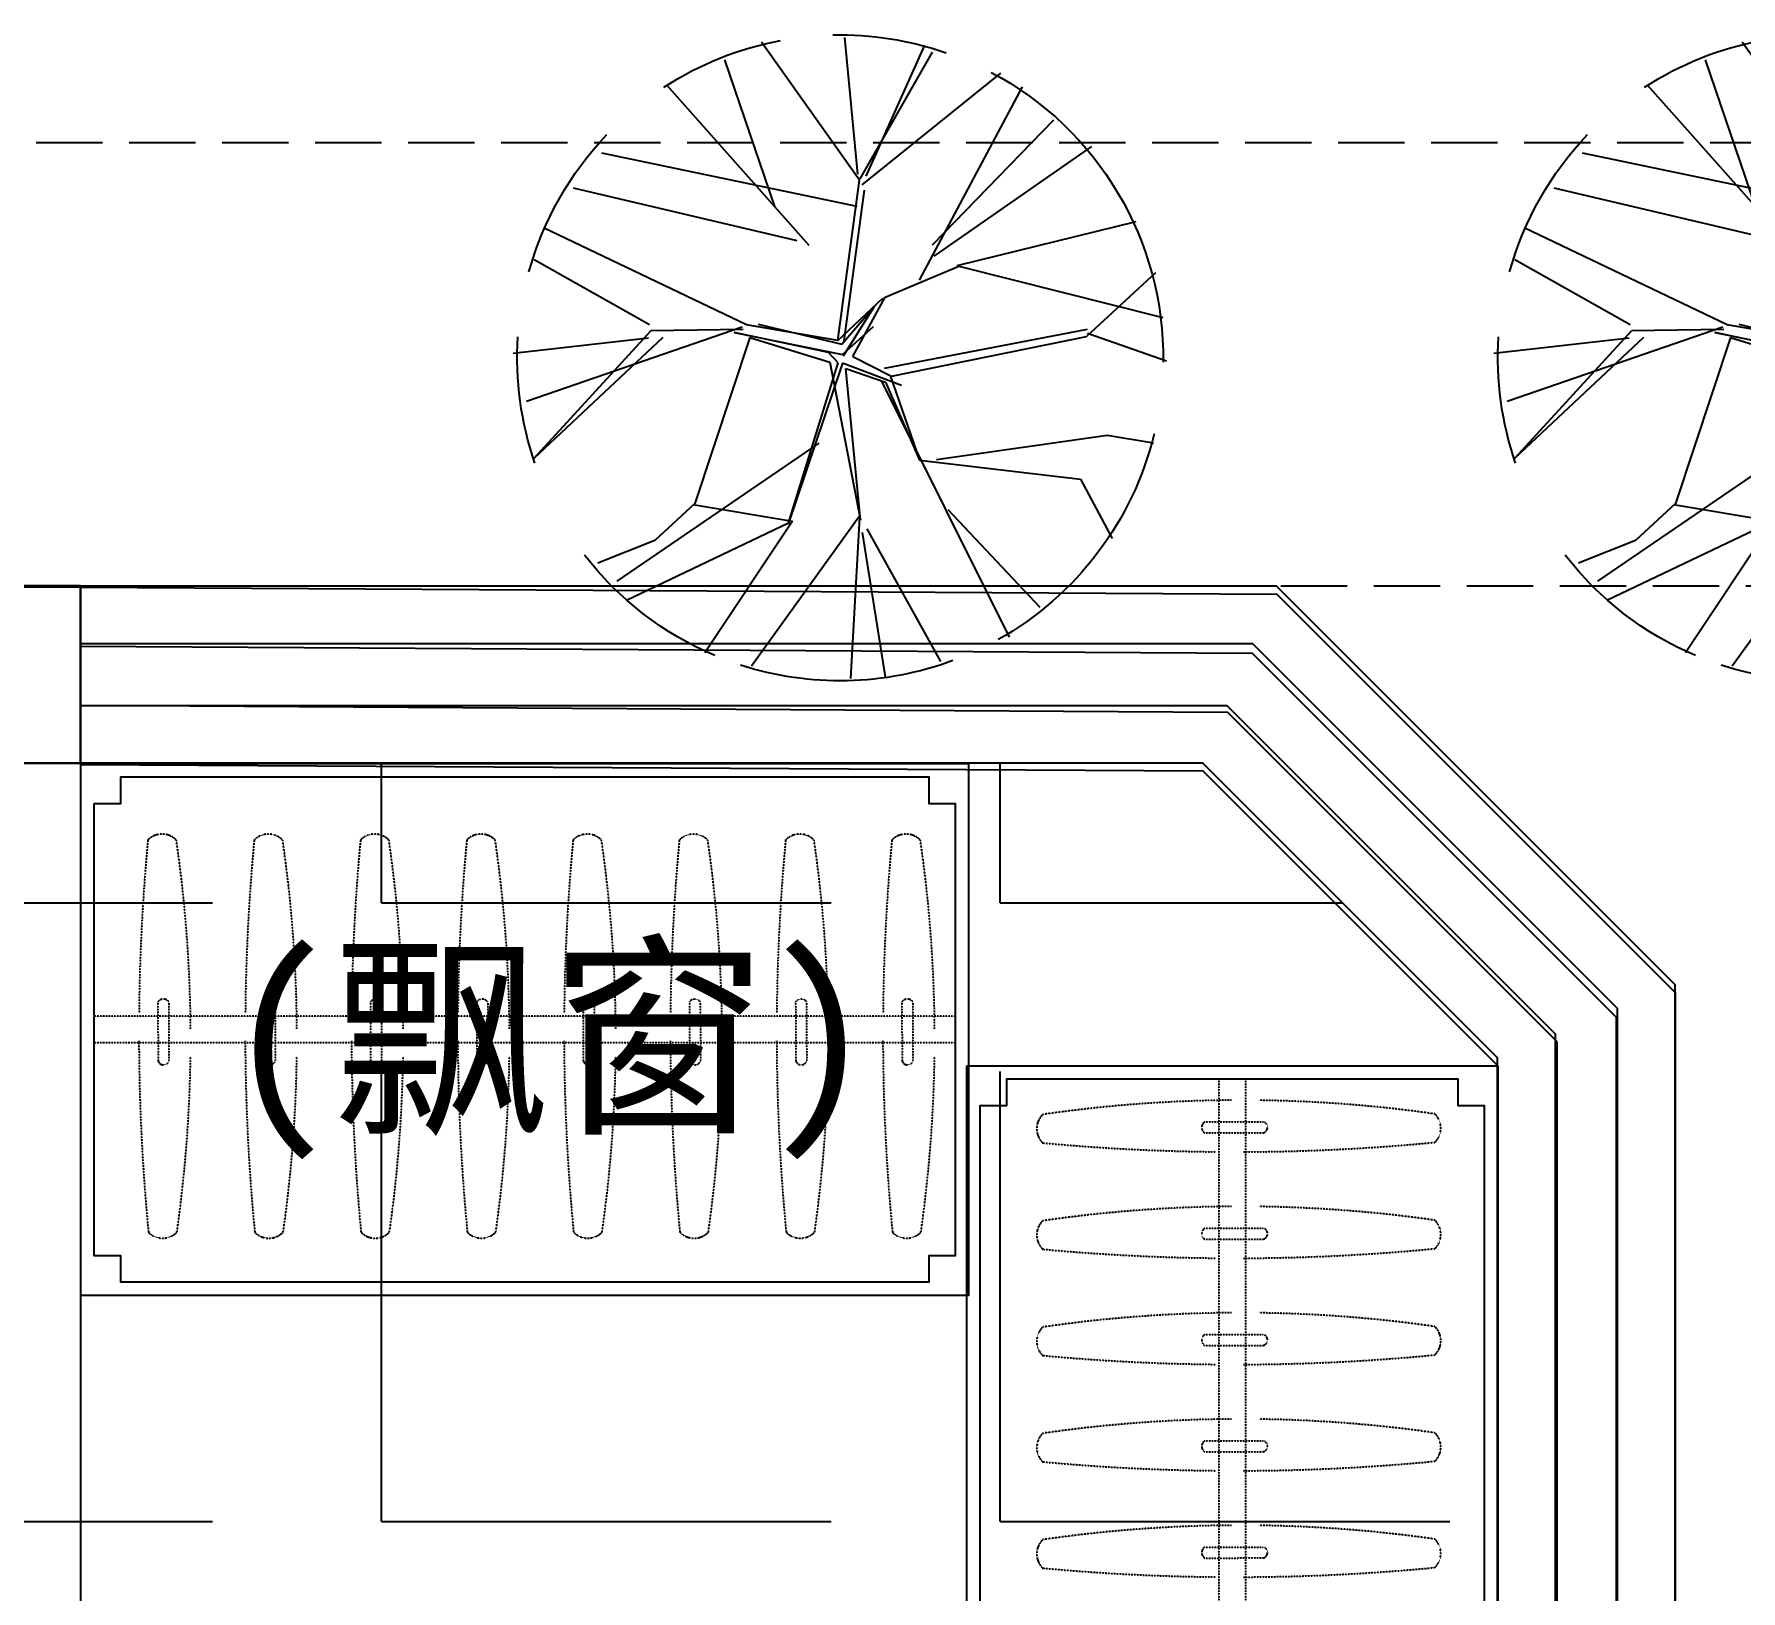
# Model space of a CAD drawing. Extents: x -284868 to 304789, y -137694 to 137894.
# Drawn here: x 90268 to 92195, y -24707 to -22950 of the extents above; entities that cross this region are included whole.
import ezdxf
from ezdxf.enums import TextEntityAlignment as Align

# ---------------------------------------------------------------- set-up
doc = ezdxf.new("R2010")
doc.units = 0
doc.linetypes.add('DASH', pattern=[0.35, 0.25, -0.1])
doc.layers.get('0').update_dxf_attribs({"linetype": 'CONTINUOUS'})
for name, color, linetype in [('0-墙', 4, 'CONTINUOUS'), ('0-底图', 251, 'CONTINUOUS'), ('0-窗', 11, 'CONTINUOUS'), ('0-非设计区域', 251, 'CONTINUOUS'), ('P-平面家具', 3, 'CONTINUOUS'), ('P-平面植物', 251, 'CONTINUOUS')]:
    doc.layers.add(name, color=color, linetype=linetype)
doc.styles.add('_TCH_DYN', font='')
doc.styles.get('_TCH_DYN').set_extended_font_data('SimSun')

# ---------------------------------------------------------------- blocks, each defined once
blk = doc.blocks.new('13300142T2140sdf43dfgergf1217ghh165451564560402NEW2ffdfdfdsfsfe2322fadfadf03093088212A$C35C56D37')
at = {"linetype": 'DASH', "ltscale": 0.2}
for p, q in [((180, 75.9), (243.3, 95.3)), ((183.6, 64.1), (246.9, 83.5))]:
    blk.add_line(p, q, dxfattribs=at)
for centre, radius, start, end in [((664.4, -1374.9), 1553.6, 98.827, 106.1712), ((415.6, 140.3), 22.5, 331.5297, 62.5104), ((-460.3, 2299.3), 2347.3, 287.1469, 292.4323), ((664.4, -1374.9), 1553.6, 107.3266, 115.2131), ((243.5, 88.9), 6.43, 302.1071, 91.933), ((185.8, 71.2), 7.48, 140.9975, 253.0426), ((-460.3, 2299.3), 2347.3, 281.6078, 286.3821), ((22.4, 19.9), 22.5, 151.5297, 242.5104)]:
    blk.add_arc(centre, radius, start, end, dxfattribs=at)
blk = doc.blocks.new('*U222')
at = {"linetype": 'DASH', "ltscale": 0.2}
for p, q in [((-15, 991.7), (-15, 18.7)), ((15, 991.7), (15, 18.7))]:
    blk.add_line(p, q, dxfattribs=at)
for points in [[(-300, 1006.7), (-300, 3.7), (300, 3.7), (300, 1006.7), (-300, 1006.7)], [(-255, 18.7), (255, 18.7), (255, 48.7), (285, 48.7), (285, 961.7), (255, 961.7), (255, 991.7), (-255, 991.7), (-255, 961.7), (-285, 961.7), (-285, 48.7), (-255, 48.7), (-255, 18.7)]]:
    blk.add_lwpolyline(points)
at = {"rotation": 343.0620202558109}
for p in [(-225.4, 923.3), (-225.4, 803.3), (-225.4, 683.3), (-225.4, 563.3), (-225.4, 443.3), (-225.4, 323.3), (-225.4, 203.3), (-225.4, 83.3)]:
    blk.add_blockref('13300142T2140sdf43dfgergf1217ghh165451564560402NEW2ffdfdfdsfsfe2322fadfadf03093088212A$C35C56D37', p, dxfattribs=at)
blk = doc.blocks.new('*U245')
at = {"linetype": 'DASH', "ltscale": 0.2}
for p, q in [((-15, 1305.8), (-15, -831.3)), ((15, 1305.8), (15, -831.3))]:
    blk.add_line(p, q, dxfattribs=at)
for points in [[(-300, 1320.8), (-300, -846.3), (300, -846.3), (300, 1320.8), (-300, 1320.8)], [(-255, -831.3), (255, -831.3), (255, -801.3), (285, -801.3), (285, 1275.8), (255, 1275.8), (255, 1305.8), (-255, 1305.8), (-255, 1275.8), (-285, 1275.8), (-285, -801.3), (-255, -801.3), (-255, -831.3)]]:
    blk.add_lwpolyline(points)
at = {"rotation": 343.0620202558109}
for p in [(-225.4, 1237.5), (-225.4, 1117.5), (-225.4, 997.5), (-225.4, 877.5), (-225.4, 757.5), (-225.4, 637.5)]:
    blk.add_blockref('13300142T2140sdf43dfgergf1217ghh165451564560402NEW2ffdfdfdsfsfe2322fadfadf03093088212A$C35C56D37', p, dxfattribs=at)
blk = doc.blocks.new('A$C5ed5d99b')
for p, q in [((12850, 0), (13050, 0)), ((13050, 0), (13050, -1850)), ((13050, -0.6), (14400.6, -8.5)), ((14850.3, -458.3), (14400.6, -8.5)), ((13050, -67.3), (14372.8, -75)), ((14783.7, -485.9), (14372.8, -75)), ((13050, -133.9), (14345, -141.6)), ((14717, -513.5), (14345, -141.6)), ((13050, -200.6), (14317.3, -208.1)), ((14650.3, -541.1), (14317.3, -208.1)), ((14850.3, -458.3), (14850.3, -2708.3)), ((14783.7, -485.9), (14783.7, -2708.3)), ((14717, -513.5), (14717, -2708.3)), ((14650.3, -541.1), (14650.3, -2708.3))]:
    blk.add_line(p, q)
at = {"extrusion": (-1.6918e-11, 2.93488e-11, -1), "xscale": -1, "zscale": -1, "rotation": 90}
blk.add_blockref('*U222', (-13046.3, -500, 0), dxfattribs=at)
at = {"extrusion": (-2.93488e-11, -1.6918e-11, -1), "xscale": -1, "zscale": -1}
blk.add_blockref('*U245', (-14350.3, -1862, 0), dxfattribs=at)
at = {"style": '_TCH_DYN'}
blk.add_text('(飘窗)', height=180, dxfattribs=at).set_placement((13947.7, -652.4), align=Align.BOTTOM_RIGHT)
blk = doc.blocks.new('yld.studio@foxmail.com-2-220')
at = {"color": 251, "ltscale": 100}
for p, q in [((8513.9, -109870.1), (8534.1, -109657.1)), ((8510.1, -109877.5), (8397.2, -109679.9)), ((8501.1, -109873.4), (8409.6, -109669)), ((8511.1, -109879.5), (8664.3, -109664.1)), ((8643.6, -109920.9), (8721.4, -109692)), ((8417.6, -110035.7), (8256.9, -109733.9)), ((8507.4, -109887.1), (8290.8, -109712.8)), ((8589.8, -109981.6), (8812.1, -109731.5)), ((8397.2, -109980.4), (8208.1, -109785.5)), ((8394.9, -109998.4), (8148.5, -109827.1)), ((8515.1, -109920.7), (8913.5, -109837.6)), ((8535.1, -110130.3), (8503.4, -109895.4)), ((8545.1, -110130), (8511.1, -109879.5)), ((8608.5, -109974.4), (8957.6, -109892.2)), ((8358.7, -110012.5), (8079.5, -109944.3)), ((8687.6, -110105.4), (9004.3, -109954.2)), ((8356.4, -110013.7), (8038, -110093.8)), ((8157, -110123.6), (8048.7, -110023.6)), ((8471.5, -110062), (8356.4, -110013.7)), ((8839.3, -110105.6), (9019, -110003.9)), ((8521.9, -110154.8), (8471.5, -110062)), ((8545.1, -110130), (8474.7, -110063.6)), ((8488.6, -110076.5), (8536.7, -110154.5)), ((8539, -110135.6), (8488.6, -110076.5)), ((8538, -110151.7), (8489.4, -110108)), ((8669.6, -110104.1), (8539, -110135.6)), ((8545.1, -110130), (8687.6, -110105.4)), ((8694.6, -110108.9), (9030.8, -110225)), ((8155.7, -110118.3), (8032.3, -110161.7)), ((8472.3, -110172.8), (8155.6, -110112.1)), ((8461.2, -110185.6), (8157, -110123.6)), ((8707.1, -110117.1), (8538, -110151.7)), ((8682.6, -110125.1), (8557.8, -110163.7)), ((8559.5, -110148.7), (8707.1, -110117.1)), ((8682.6, -110125.1), (8768.3, -110384.4)), ((8692.8, -110112.7), (8836.9, -110114.6)), ((8818.2, -110125.1), (9019, -110313.5)), ((9019, -110313.5), (8836.9, -110114.6)), ((8840.8, -110125.9), (9051.6, -110150.2)), ((8521.9, -110154.8), (8463.3, -110184.6)), ((8544.7, -110164.9), (8559.5, -110148.7)), ((8463.3, -110184.6), (8417.7, -110316.4)), ((8445.9, -110200), (8538.1, -110165.1)), ((8532.4, -110173.4), (8470.5, -110194.6)), ((8557.8, -110163.7), (8509.5, -110410)), ((8509.5, -110410), (8532.4, -110173.4)), ((8538.1, -110165.1), (8622.5, -110416.5)), ((8622.5, -110416.5), (8544.7, -110164.9)), ((8477.1, -110193.3), (8277.6, -110592.7)), ((8470.5, -110194.6), (8417.7, -110316.4)), ((8125, -110277.7), (8052.4, -110289.4)), ((8391, -110315.4), (8125, -110277.7)), ((8574.8, -110289.9), (8890.1, -110505.1)), ((8417.7, -110316.4), (8166.6, -110346.4)), ((8166.6, -110346.4), (8117, -110438.8)), ((8373.7, -110393.6), (8229.8, -110545.8)), ((8771.5, -110385.9), (8615.9, -110411.9)), ((8768.3, -110384.4), (8830.5, -110442)), ((8500, -110423.7), (8384.7, -110630.9)), ((8507.1, -110429.3), (8471.5, -110654.4)), ((8511.4, -110403.8), (8679.8, -110638.2)), ((8511.4, -110406.1), (8525.2, -110657)), ((8615.9, -110411.9), (8752.8, -110617.3)), ((8622.3, -110415), (8875.2, -110535.6)), ((8830.5, -110442), (8919.5, -110477.1))]:
    blk.add_line(p, q, dxfattribs=at)
for start, end in [(88.6766, 109.1318), (56.9006, 79.3688), (117.8667, 180.7636), (15.425, 43.7388), (340.9435, 3.7139), (193.5797, 240.7292), (292.8624, 322.3567), (249.5801, 287.9773)]:
    blk.add_arc((8541.4, -110156.9), 504, start, end, dxfattribs=at)

msp = doc.modelspace()

# ---------------------------------------------------------------- hatches: boundary and pattern name
at = {"layer": '0-非设计区域', "ltscale": 3}
h = msp.add_hatch(dxfattribs=at)
h.set_pattern_fill('ANGLE', color=256, scale=100)
h.set_pattern_definition([(0, (-356380.6, 452446.1), (0, 698.5), [508, -190.5]), (90, (-356380.6, 452446.1), (-698.5, 4e-14), [508, -190.5])])
h.paths.add_polyline_path([(77470.2, -23772.7), (77470.2, -32822.7), (82220.2, -32822.7), (82220.2, -31022.7), (91587.4, -31022.7), (91920.2, -30689.9), (91920.2, -24105.5), (91587.4, -23772.7)])

# ---------------------------------------------------------------- linework, layer by layer
at = {"layer": '0-墙', "ltscale": 3}
msp.add_lwpolyline([(90120.2, -23772.7), (90320.2, -23772.7), (90320.2, -23572.7), (90120.2, -23572.7)], close=True, dxfattribs=at)
at = {"layer": '0-窗'}
for points in [[(91920.2, -26272.7), (91920.2, -24105.5), (91587.4, -23772.7), (90320.2, -23772.7), (90320.2, -23572.7), (91670.2, -23572.7), (92120.2, -24022.7), (92120.2, -26272.7), (91920.2, -26272.7)], [(90320.2, -23637.7), (91643.3, -23637.7), (92055.2, -24049.6), (92055.2, -26272.7)], [(90320.2, -23707.7), (91614.3, -23707.7), (91985.2, -24078.6), (91985.2, -26272.7)]]:
    msp.add_lwpolyline(points, dxfattribs=at)
at = {"layer": '0-非设计区域', "ltscale": 3}
msp.add_lwpolyline([(77470.2, -23772.7), (77470.2, -32822.7), (82220.2, -32822.7), (82220.2, -31022.7), (91587.4, -31022.7), (91920.2, -30689.9), (91920.2, -24105.5), (91587.4, -23772.7)], close=True, dxfattribs=at)
at = {"layer": 'P-平面家具', "linetype": 'DASH', "ltscale": 300}
msp.add_lwpolyline([(81070.3, -23572.7), (94750.2, -23572.7), (94750.2, -23172.7, 0.414214), (94650.2, -23072.7), (81170.3, -23072.7, 0.414214), (81070.3, -23172.7)], format="xyb", close=True, dxfattribs=at)

# ---------------------------------------------------------------- block references
at = {"layer": '0-底图'}
msp.add_blockref('A$C5ed5d99b', (77270.2, -23573.6), dxfattribs=at)
at = {"layer": 'P-平面植物', "xscale": -0.7234589182725817, "yscale": 0.7234589182725817, "zscale": 0.7234589182725817}
for p in [(97357.3, 56378.7, 0), (98464.5, 56378.7, 0)]:
    msp.add_blockref('yld.studio@foxmail.com-2-220', p, dxfattribs=at)

doc.saveas('drawing.dxf')
